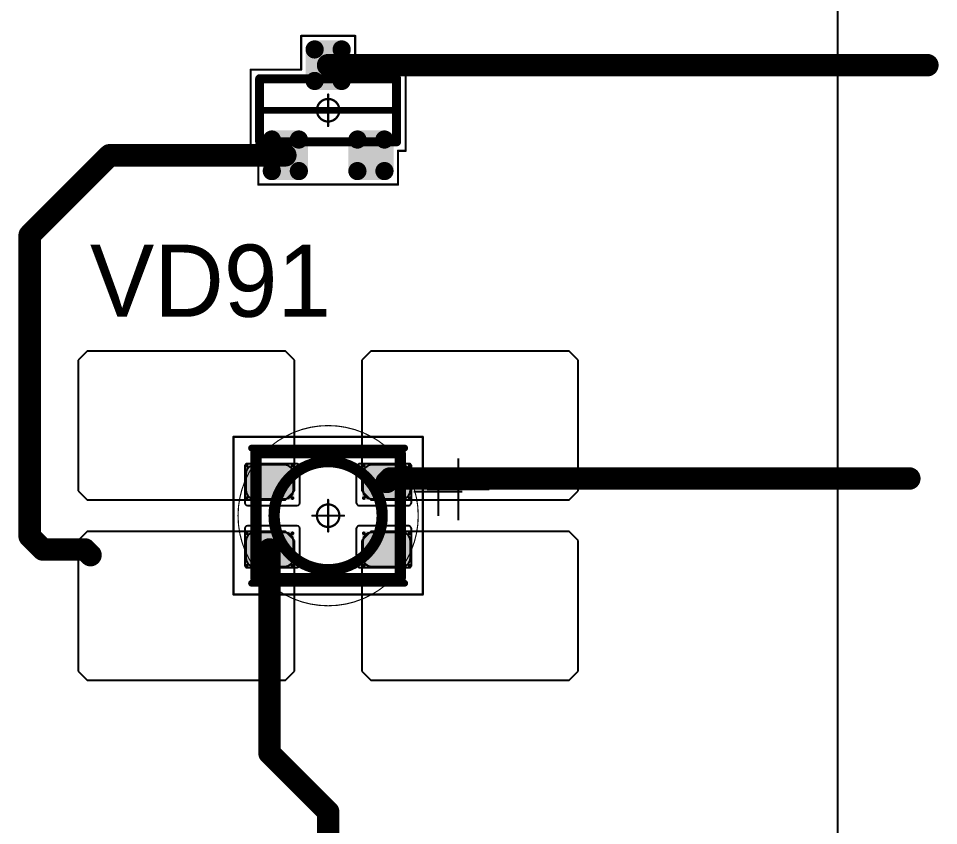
# Model space of a CAD drawing. Header units: millimetres. Extents: x 0 to 400, y 0 to 514.
# Drawn here: x 293.13 to 313.55, y 245.62 to 263.54 of the extents above; entities that cross this region are included whole.
import ezdxf

# ---------------------------------------------------------------- set-up
doc = ezdxf.new("R2010")
doc.units = ezdxf.units.MM
for name, color, linetype in [('Mechanical13', 56, 'Continuous'), ('Mechanical15', 56, 'Continuous'), ('Mechanical2', 216, 'Continuous'), ('TopLayer', 1, 'Continuous'), ('TopOverlay', 2, 'Continuous'), ('TopPaste', 8, 'Continuous'), ('TopSolder', 216, 'Continuous')]:
    doc.layers.add(name, color=color, linetype=linetype)

# ---------------------------------------------------------------- blocks, each defined once
blk = doc.blocks.new('SOT23_91')
at = {"layer": 'Mechanical13', "const_width": 0.2}
for points in [[(-0.7, 1.52), (0.7, 1.52)], [(-0.7, 1.52), (-0.7, -1.52)], [(0.7, 1.52), (0.7, -1.52)], [(-0.7, -1.52), (0.7, -1.52)]]:
    blk.add_lwpolyline(points, dxfattribs=at)
at = {"layer": 'Mechanical13', "const_width": 0.1}
for points in [[(-0.75, 1.52, 1), (-0.65, 1.52, 1)], [(-0.75, 1.52, 1), (-0.65, 1.52, 1)], [(0.65, 1.52, 1), (0.75, 1.52, 1)], [(0.65, 1.52, 1), (0.75, 1.52, 1)], [(-0.75, -1.52, 1), (-0.65, -1.52, 1)], [(-0.75, -1.52, 1), (-0.65, -1.52, 1)], [(0.65, -1.52, 1), (0.75, -1.52, 1)], [(0.65, -1.52, 1), (0.75, -1.52, 1)]]:
    blk.add_lwpolyline(points, format="xyb", close=True, dxfattribs=at)
at = {"layer": 'Mechanical15', "const_width": 0.05}
for points in [[(-0.9, 1.72), (-0.9, 1.55)], [(-0.9, 1.72), (0.9, 1.72)], [(0.9, 1.72), (0.9, 0.6)], [(-1.65, 1.55), (-1.65, -1.55)], [(-1.65, 1.55), (-0.9, 1.55)], [(0.9, 0.6), (1.65, 0.6)], [(1.65, 0.6), (1.65, -0.6)], [(0, 0.35), (0, -0.35)], [(-0.35, 0), (0.35, 0)], [(0.9, -0.6), (1.65, -0.6)], [(0.9, -0.6), (0.9, -1.72)], [(-1.65, -1.55), (-0.9, -1.55)], [(-0.9, -1.55), (-0.9, -1.72)], [(-0.9, -1.72), (0.9, -1.72)]]:
    blk.add_lwpolyline(points, dxfattribs=at)
at = {"layer": 'Mechanical15'}
for points, const_width in [([(-0.913, 1.72, 1), (-0.888, 1.72, 1)], 0.025), ([(-0.913, 1.72, 1), (-0.888, 1.72, 1)], 0.025), ([(0.888, 1.72, 1), (0.913, 1.72, 1)], 0.025), ([(0.888, 1.72, 1), (0.913, 1.72, 1)], 0.025), ([(-1.662, 1.55, 1), (-1.637, 1.55, 1)], 0.025), ([(-1.662, 1.55, 1), (-1.637, 1.55, 1)], 0.025), ([(-0.913, 1.55, 1), (-0.888, 1.55, 1)], 0.025), ([(-0.913, 1.55, 1), (-0.888, 1.55, 1)], 0.025), ([(0.888, 0.6, 1), (0.913, 0.6, 1)], 0.025), ([(0.888, 0.6, 1), (0.913, 0.6, 1)], 0.025), ([(1.637, 0.6, 1), (1.662, 0.6, 1)], 0.025), ([(1.637, 0.6, 1), (1.662, 0.6, 1)], 0.025), ([(0.25, 0, 1), (-0.25, 0, 1)], 0.05), ([(-0.012, 0.35, 1), (0.012, 0.35, 1)], 0.025), ([(-0.362, 0, 1), (-0.337, 0, 1)], 0.025), ([(-0.262, 0, 1), (-0.238, 0, 1)], 0.025), ([(0.238, 0, 1), (0.262, 0, 1)], 0.025), ([(0.337, 0, 1), (0.362, 0, 1)], 0.025), ([(-0.012, -0.35, 1), (0.012, -0.35, 1)], 0.025), ([(0.888, -0.6, 1), (0.913, -0.6, 1)], 0.025), ([(0.888, -0.6, 1), (0.913, -0.6, 1)], 0.025), ([(1.637, -0.6, 1), (1.662, -0.6, 1)], 0.025), ([(1.637, -0.6, 1), (1.662, -0.6, 1)], 0.025), ([(-1.662, -1.55, 1), (-1.637, -1.55, 1)], 0.025), ([(-1.662, -1.55, 1), (-1.637, -1.55, 1)], 0.025), ([(-0.913, -1.55, 1), (-0.888, -1.55, 1)], 0.025), ([(-0.913, -1.55, 1), (-0.888, -1.55, 1)], 0.025), ([(-0.913, -1.72, 1), (-0.888, -1.72, 1)], 0.025), ([(-0.913, -1.72, 1), (-0.888, -1.72, 1)], 0.025), ([(0.888, -1.72, 1), (0.913, -1.72, 1)], 0.025), ([(0.888, -1.72, 1), (0.913, -1.72, 1)], 0.025)]:
    blk.add_lwpolyline(points, format="xyb", close=True, dxfattribs=dict(at, const_width=const_width))
at = {"layer": 'TopLayer', "const_width": 0.1}
for points in [[(-1.4, 1.25, 1), (-1.3, 1.25, 1)], [(-0.7, 1.25, 1), (-0.6, 1.25, 1)], [(-1.4, 0.65, 1), (-1.3, 0.65, 1)], [(-0.7, 0.65, 1), (-0.6, 0.65, 1)], [(0.6, 0.3, 1), (0.7, 0.3, 1)], [(1.3, 0.3, 1), (1.4, 0.3, 1)], [(0.6, -0.3, 1), (0.7, -0.3, 1)], [(1.3, -0.3, 1), (1.4, -0.3, 1)], [(-1.4, -0.65, 1), (-1.3, -0.65, 1)], [(-0.7, -0.65, 1), (-0.6, -0.65, 1)], [(-1.4, -1.25, 1), (-1.3, -1.25, 1)], [(-0.7, -1.25, 1), (-0.6, -1.25, 1)]]:
    blk.add_lwpolyline(points, format="xyb", close=True, dxfattribs=at)
at = {"layer": 'TopLayer'}
for points in [[(-1.45, 1.25), (-1.45, 0.65), (-0.55, 1.25), (-0.55, 0.65)], [(-1.35, 1.35), (-1.35, 0.55), (-0.65, 1.35), (-0.65, 0.55)], [(0.55, 0.3), (0.55, -0.3), (1.45, 0.3), (1.45, -0.3)], [(0.65, 0.4), (0.65, -0.4), (1.35, 0.4), (1.35, -0.4)], [(-1.35, -0.55), (-1.35, -1.35), (-0.65, -0.55), (-0.65, -1.35)], [(-1.45, -0.65), (-1.45, -1.25), (-0.55, -0.65), (-0.55, -1.25)]]:
    blk.add_solid(points, dxfattribs=at)
at = {"layer": 'TopOverlay', "const_width": 0.15}
blk.add_lwpolyline([(0, 1.5), (0, -1.5)], dxfattribs=at)
at = {"layer": 'TopOverlay', "const_width": 0.075}
for points in [[(-0.038, 1.5, 1), (0.038, 1.5, 1)], [(-0.038, -1.5, 1), (0.038, -1.5, 1)]]:
    blk.add_lwpolyline(points, format="xyb", close=True, dxfattribs=at)
at = {"layer": 'TopPaste', "const_width": 0.075}
for points in [[(-1.387, 1.25, 1), (-1.313, 1.25, 1)], [(-0.687, 1.25, 1), (-0.613, 1.25, 1)], [(-1.387, 0.65, 1), (-1.313, 0.65, 1)], [(-0.687, 0.65, 1), (-0.613, 0.65, 1)], [(0.613, 0.3, 1), (0.687, 0.3, 1)], [(1.313, 0.3, 1), (1.387, 0.3, 1)], [(0.613, -0.3, 1), (0.687, -0.3, 1)], [(1.313, -0.3, 1), (1.387, -0.3, 1)], [(-1.387, -0.65, 1), (-1.313, -0.65, 1)], [(-0.687, -0.65, 1), (-0.613, -0.65, 1)], [(-1.387, -1.25, 1), (-1.313, -1.25, 1)], [(-0.687, -1.25, 1), (-0.613, -1.25, 1)]]:
    blk.add_lwpolyline(points, format="xyb", close=True, dxfattribs=at)
at = {"layer": 'TopPaste'}
for points in [[(-1.425, 1.25), (-1.425, 0.65), (-0.575, 1.25), (-0.575, 0.65)], [(-1.35, 1.325), (-1.35, 0.575), (-0.65, 1.325), (-0.65, 0.575)], [(0.575, 0.3), (0.575, -0.3), (1.425, 0.3), (1.425, -0.3)], [(0.65, 0.375), (0.65, -0.375), (1.35, 0.375), (1.35, -0.375)], [(-1.35, -0.575), (-1.35, -1.325), (-0.65, -0.575), (-0.65, -1.325)], [(-1.425, -0.65), (-1.425, -1.25), (-0.575, -0.65), (-0.575, -1.25)]]:
    blk.add_solid(points, dxfattribs=at)
at = {"layer": 'TopSolder', "const_width": 0.202}
for points in [[(-1.451, 1.25, 1), (-1.249, 1.25, 1)], [(-0.751, 1.25, 1), (-0.549, 1.25, 1)], [(-1.451, 0.65, 1), (-1.249, 0.65, 1)], [(-0.751, 0.65, 1), (-0.549, 0.65, 1)], [(0.549, 0.3, 1), (0.751, 0.3, 1)], [(1.249, 0.3, 1), (1.451, 0.3, 1)], [(0.549, -0.3, 1), (0.751, -0.3, 1)], [(1.249, -0.3, 1), (1.451, -0.3, 1)], [(-1.451, -0.65, 1), (-1.249, -0.65, 1)], [(-0.751, -0.65, 1), (-0.549, -0.65, 1)], [(-1.451, -1.25, 1), (-1.249, -1.25, 1)], [(-0.751, -1.25, 1), (-0.549, -1.25, 1)]]:
    blk.add_lwpolyline(points, format="xyb", close=True, dxfattribs=at)
at = {"layer": 'TopSolder'}
for points in [[(-1.35, 1.452), (-1.35, 0.448), (-0.65, 1.452), (-0.65, 0.448)], [(-1.552, 1.25), (-1.552, 0.65), (-0.448, 1.25), (-0.448, 0.65)], [(0.65, 0.502), (0.65, -0.502), (1.35, 0.502), (1.35, -0.502)], [(0.448, 0.3), (0.448, -0.3), (1.552, 0.3), (1.552, -0.3)], [(-1.35, -0.448), (-1.35, -1.452), (-0.65, -0.448), (-0.65, -1.452)], [(-1.552, -0.65), (-1.552, -1.25), (-0.448, -0.65), (-0.448, -1.25)]]:
    blk.add_solid(points, dxfattribs=at)
blk = doc.blocks.new('E65F_264')
at = {"layer": 'Mechanical13'}
for p, q in [((2.441, 1.071), (2.441, 0)), ((1.905, 0.536), (2.976, 0.536))]:
    blk.add_line(p, q, dxfattribs=at)
at = {"layer": 'Mechanical13', "const_width": 0.25}
for points in [[(-1.6, -1.4), (-1.6, 1.4)], [(-1.6, 1.4), (1.6, 1.4)], [(1.6, -1.4), (1.6, 1.4)], [(-1.6, -1.4), (1.6, -1.4)]]:
    blk.add_lwpolyline(points, dxfattribs=at)
at = {"layer": 'Mechanical13'}
for points, const_width in [([(-1.663, 1.4, 1), (-1.538, 1.4, 1)], 0.125), ([(-1.663, 1.4, 1), (-1.538, 1.4, 1)], 0.125), ([(1.537, 1.4, 1), (1.662, 1.4, 1)], 0.125), ([(1.537, 1.4, 1), (1.662, 1.4, 1)], 0.125), ([(1.2, 0, 1), (-1.2, 0, 1)], 0.25), ([(-1.263, 0, 1), (-1.138, 0, 1)], 0.125), ([(1.137, 0, 1), (1.262, 0, 1)], 0.125), ([(-1.663, -1.4, 1), (-1.538, -1.4, 1)], 0.125), ([(-1.663, -1.4, 1), (-1.538, -1.4, 1)], 0.125), ([(1.537, -1.4, 1), (1.662, -1.4, 1)], 0.125), ([(1.537, -1.4, 1), (1.662, -1.4, 1)], 0.125)]:
    blk.add_lwpolyline(points, format="xyb", close=True, dxfattribs=dict(at, const_width=const_width))
at = {"layer": 'Mechanical15', "const_width": 0.05}
for points in [[(-2.1, 1.75), (2.1, 1.75)], [(-2.1, -1.75), (-2.1, 1.75)], [(2.1, -1.75), (2.1, 1.75)], [(0, -0.35), (0, 0.35)], [(0, -0.35), (0, 0.35)], [(-0.35, 0), (0.35, 0)], [(-0.35, 0), (0.35, 0)], [(-2.1, -1.75), (2.1, -1.75)]]:
    blk.add_lwpolyline(points, dxfattribs=at)
at = {"layer": 'Mechanical15'}
for points, const_width in [([(-2.113, 1.75, 1), (-2.088, 1.75, 1)], 0.025), ([(-2.113, 1.75, 1), (-2.088, 1.75, 1)], 0.025), ([(2.087, 1.75, 1), (2.112, 1.75, 1)], 0.025), ([(2.087, 1.75, 1), (2.112, 1.75, 1)], 0.025), ([(0.25, 0, 1), (-0.25, 0, 1)], 0.05), ([(0.25, 0, 1), (-0.25, 0, 1)], 0.05), ([(-0.013, 0.35, 1), (0.012, 0.35, 1)], 0.025), ([(-0.013, 0.35, 1), (0.012, 0.35, 1)], 0.025), ([(-0.363, 0, 1), (-0.338, 0, 1)], 0.025), ([(-0.363, 0, 1), (-0.338, 0, 1)], 0.025), ([(-0.263, 0, 1), (-0.238, 0, 1)], 0.025), ([(-0.263, 0, 1), (-0.238, 0, 1)], 0.025), ([(0.237, 0, 1), (0.262, 0, 1)], 0.025), ([(0.237, 0, 1), (0.262, 0, 1)], 0.025), ([(0.337, 0, 1), (0.362, 0, 1)], 0.025), ([(0.337, 0, 1), (0.362, 0, 1)], 0.025), ([(-0.013, -0.35, 1), (0.012, -0.35, 1)], 0.025), ([(-0.013, -0.35, 1), (0.012, -0.35, 1)], 0.025), ([(-2.113, -1.75, 1), (-2.088, -1.75, 1)], 0.025), ([(-2.113, -1.75, 1), (-2.088, -1.75, 1)], 0.025), ([(2.087, -1.75, 1), (2.112, -1.75, 1)], 0.025), ([(2.087, -1.75, 1), (2.112, -1.75, 1)], 0.025)]:
    blk.add_lwpolyline(points, format="xyb", close=True, dxfattribs=dict(at, const_width=const_width))
at = {"layer": 'TopLayer'}
for p, q in [((-5.35, 3.65), (-5.55, 3.45)), ((-0.95, 3.65), (-5.35, 3.65)), ((-5.35, 3.65), (-5.35, 3.65)), ((-0.75, 3.45), (-0.95, 3.65)), ((0.95, 3.65), (0.75, 3.45)), ((5.35, 3.65), (0.95, 3.65)), ((0.95, 3.65), (0.95, 3.65)), ((5.55, 3.45), (5.35, 3.65)), ((-5.55, 3.45), (-5.55, 3.45)), ((-5.55, 3.45), (-5.55, 0.55)), ((-0.75, 0.55), (-0.75, 3.45)), ((0.75, 3.45), (0.75, 3.45)), ((0.75, 3.45), (0.75, 0.55)), ((5.55, 0.55), (5.55, 3.45)), ((-5.55, 0.55), (-5.35, 0.35)), ((-0.95, 0.35), (-0.75, 0.55)), ((0.75, 0.55), (0.95, 0.35)), ((5.35, 0.35), (5.55, 0.55)), ((-5.35, 0.35), (-0.95, 0.35)), ((0.95, 0.35), (5.35, 0.35)), ((-5.35, -0.35), (-5.55, -0.55)), ((-0.95, -0.35), (-5.35, -0.35)), ((-5.35, -0.35), (-5.35, -0.35)), ((-0.75, -0.55), (-0.95, -0.35)), ((0.95, -0.35), (0.75, -0.55)), ((5.35, -0.35), (0.95, -0.35)), ((0.95, -0.35), (0.95, -0.35)), ((5.55, -0.55), (5.35, -0.35)), ((-5.55, -0.55), (-5.55, -0.55)), ((-5.55, -0.55), (-5.55, -3.45)), ((-0.75, -3.45), (-0.75, -0.55)), ((0.75, -0.55), (0.75, -0.55)), ((0.75, -0.55), (0.75, -3.45)), ((5.55, -3.45), (5.55, -0.55)), ((-5.55, -3.45), (-5.35, -3.65)), ((-0.95, -3.65), (-0.75, -3.45)), ((0.75, -3.45), (0.95, -3.65)), ((5.35, -3.65), (5.55, -3.45)), ((-5.35, -3.65), (-0.95, -3.65)), ((0.95, -3.65), (5.35, -3.65))]:
    blk.add_line(p, q, dxfattribs=at)
at = {"layer": 'TopLayer', "const_width": 0.04}
for points in [[(-1.83, 1.11, 1), (-1.79, 1.11, 1)], [(-0.81, 1.11, 1), (-0.77, 1.11, 1)], [(0.77, 1.11, 1), (0.81, 1.11, 1)], [(1.79, 1.11, 1), (1.83, 1.11, 1)], [(-1.83, 0.39, 1), (-1.79, 0.39, 1)], [(-0.81, 0.39, 1), (-0.77, 0.39, 1)], [(0.77, 0.39, 1), (0.81, 0.39, 1)], [(1.79, 0.39, 1), (1.83, 0.39, 1)], [(-1.83, -0.39, 1), (-1.79, -0.39, 1)], [(-0.81, -0.39, 1), (-0.77, -0.39, 1)], [(0.77, -0.39, 1), (0.81, -0.39, 1)], [(1.79, -0.39, 1), (1.83, -0.39, 1)], [(-1.83, -1.11, 1), (-1.79, -1.11, 1)], [(-0.81, -1.11, 1), (-0.77, -1.11, 1)], [(0.77, -1.11, 1), (0.81, -1.11, 1)], [(1.79, -1.11, 1), (1.83, -1.11, 1)]]:
    blk.add_lwpolyline(points, format="xyb", close=True, dxfattribs=at)
at = {"layer": 'TopLayer'}
for points in [[(-1.85, 1.11), (-1.85, 0.39), (-0.75, 1.11), (-0.75, 0.39)], [(-1.81, 1.15), (-1.81, 0.35), (-0.79, 1.15), (-0.79, 0.35)], [(0.75, 1.11), (0.75, 0.39), (1.85, 1.11), (1.85, 0.39)], [(0.79, 1.15), (0.79, 0.35), (1.81, 1.15), (1.81, 0.35)], [(-1.85, -0.39), (-1.85, -1.11), (-0.75, -0.39), (-0.75, -1.11)], [(-1.81, -0.35), (-1.81, -1.15), (-0.79, -0.35), (-0.79, -1.15)], [(0.75, -0.39), (0.75, -1.11), (1.85, -0.39), (1.85, -1.11)], [(0.79, -0.35), (0.79, -1.15), (1.81, -0.35), (1.81, -1.15)]]:
    blk.add_solid(points, dxfattribs=at)
at = {"layer": 'TopOverlay'}
for p, q in [((2.886, 1.271), (2.886, -0.1)), ((2.2, 0.586), (3.571, 0.586))]:
    blk.add_line(p, q, dxfattribs=at)
at = {"layer": 'TopOverlay', "const_width": 0.15}
for points in [[(-1.7, 1.5), (1.7, 1.5)], [(-1.7, -1.5), (1.7, -1.5)]]:
    blk.add_lwpolyline(points, dxfattribs=at)
at = {"layer": 'TopOverlay', "const_width": 0.075}
for points in [[(-1.738, 1.5, 1), (-1.663, 1.5, 1)], [(1.662, 1.5, 1), (1.737, 1.5, 1)], [(-1.738, -1.5, 1), (-1.663, -1.5, 1)], [(1.662, -1.5, 1), (1.737, -1.5, 1)]]:
    blk.add_lwpolyline(points, format="xyb", close=True, dxfattribs=at)
at = {"layer": 'TopPaste'}
for p, q in [((-1.773, 1.073), (-1.814, 1.011)), ((-1.711, 1.114), (-1.773, 1.073)), ((-1.638, 1.129), (-1.711, 1.114)), ((-0.963, 1.129), (-1.638, 1.129)), ((-0.889, 1.114), (-0.963, 1.129)), ((-0.827, 1.073), (-0.889, 1.114)), ((-0.786, 1.011), (-0.827, 1.073)), ((0.827, 1.073), (0.786, 1.011)), ((0.889, 1.114), (0.827, 1.073)), ((0.962, 1.129), (0.889, 1.114)), ((1.637, 1.129), (0.962, 1.129)), ((1.711, 1.114), (1.637, 1.129)), ((1.773, 1.073), (1.711, 1.114)), ((1.814, 1.011), (1.773, 1.073)), ((-1.814, 1.011), (-1.829, 0.938)), ((-1.829, 0.938), (-1.829, 0.563)), ((-0.771, 0.938), (-0.786, 1.011)), ((-0.771, 0.563), (-0.771, 0.938)), ((0.786, 1.011), (0.771, 0.938)), ((0.771, 0.938), (0.771, 0.563)), ((1.829, 0.938), (1.814, 1.011)), ((1.829, 0.563), (1.829, 0.938)), ((-1.829, 0.563), (-1.814, 0.489)), ((-1.814, 0.489), (-1.773, 0.427)), ((-1.773, 0.427), (-1.711, 0.386)), ((-0.889, 0.386), (-0.827, 0.427)), ((-0.827, 0.427), (-0.786, 0.489)), ((-0.786, 0.489), (-0.771, 0.563)), ((0.771, 0.563), (0.786, 0.489)), ((0.786, 0.489), (0.827, 0.427)), ((0.827, 0.427), (0.889, 0.386)), ((1.711, 0.386), (1.773, 0.427)), ((1.773, 0.427), (1.814, 0.489)), ((1.814, 0.489), (1.829, 0.563)), ((-1.711, 0.386), (-1.638, 0.371)), ((-1.638, 0.371), (-0.963, 0.371)), ((-0.963, 0.371), (-0.889, 0.386)), ((0.889, 0.386), (0.962, 0.371)), ((0.962, 0.371), (1.637, 0.371)), ((1.637, 0.371), (1.711, 0.386)), ((-1.711, -0.386), (-1.773, -0.427)), ((-1.638, -0.371), (-1.711, -0.386)), ((-0.963, -0.371), (-1.638, -0.371)), ((-0.889, -0.386), (-0.963, -0.371)), ((-0.827, -0.427), (-0.889, -0.386)), ((0.889, -0.386), (0.827, -0.427)), ((0.962, -0.371), (0.889, -0.386)), ((1.637, -0.371), (0.962, -0.371)), ((1.711, -0.386), (1.637, -0.371)), ((1.773, -0.427), (1.711, -0.386)), ((-1.814, -0.489), (-1.829, -0.563)), ((-1.829, -0.563), (-1.829, -0.938)), ((-1.773, -0.427), (-1.814, -0.489)), ((-0.786, -0.489), (-0.827, -0.427)), ((-0.771, -0.563), (-0.786, -0.489)), ((-0.771, -0.938), (-0.771, -0.563)), ((0.786, -0.489), (0.771, -0.563)), ((0.771, -0.563), (0.771, -0.938)), ((0.827, -0.427), (0.786, -0.489)), ((1.814, -0.489), (1.773, -0.427)), ((1.829, -0.563), (1.814, -0.489)), ((1.829, -0.938), (1.829, -0.563)), ((-1.829, -0.938), (-1.814, -1.011)), ((-1.814, -1.011), (-1.773, -1.073)), ((-0.827, -1.073), (-0.786, -1.011)), ((-0.786, -1.011), (-0.771, -0.938)), ((0.771, -0.938), (0.786, -1.011)), ((0.786, -1.011), (0.827, -1.073)), ((1.773, -1.073), (1.814, -1.011)), ((1.814, -1.011), (1.829, -0.938)), ((-1.773, -1.073), (-1.711, -1.114)), ((-1.711, -1.114), (-1.638, -1.129)), ((-1.638, -1.129), (-0.963, -1.129)), ((-0.963, -1.129), (-0.889, -1.114)), ((-0.889, -1.114), (-0.827, -1.073)), ((0.827, -1.073), (0.889, -1.114)), ((0.889, -1.114), (0.962, -1.129)), ((0.962, -1.129), (1.637, -1.129)), ((1.637, -1.129), (1.711, -1.114)), ((1.711, -1.114), (1.773, -1.073))]:
    blk.add_line(p, q, dxfattribs=at)
at = {"layer": 'TopSolder'}
for p, q in [((-1.842, 1.129), (-1.85, 1.111)), ((-1.85, 1.111), (-1.85, 1.101)), ((-1.85, 1.101), (-1.85, 1.101)), ((-1.85, 1.101), (-1.85, 0.301)), ((-1.828, 1.143), (-1.842, 1.129)), ((-1.81, 1.151), (-1.828, 1.143)), ((-1.8, 1.151), (-1.81, 1.151)), ((-0.7, 1.151), (-1.8, 1.151)), ((-0.685, 1.151), (-0.7, 1.151)), ((-0.7, 1.151), (-0.7, 1.151)), ((-0.658, 1.139), (-0.685, 1.151)), ((-0.636, 1.118), (-0.658, 1.139)), ((-0.625, 1.09), (-0.636, 1.118)), ((-0.625, 1.076), (-0.625, 1.09)), ((-0.625, 0.301), (-0.625, 1.076)), ((0.636, 1.118), (0.625, 1.09)), ((0.625, 1.09), (0.625, 1.076)), ((0.625, 1.076), (0.625, 1.076)), ((0.625, 1.076), (0.625, 0.301)), ((0.657, 1.139), (0.636, 1.118)), ((0.685, 1.151), (0.657, 1.139)), ((0.7, 1.151), (0.685, 1.151)), ((1.8, 1.151), (0.7, 1.151)), ((1.81, 1.151), (1.8, 1.151)), ((1.8, 1.151), (1.8, 1.151)), ((1.828, 1.143), (1.81, 1.151)), ((1.842, 1.129), (1.828, 1.143)), ((1.85, 1.111), (1.842, 1.129)), ((1.85, 1.101), (1.85, 1.111)), ((1.85, 0.301), (1.85, 1.101)), ((-1.85, 0.301), (-1.85, 0.286)), ((-1.85, 0.286), (-1.839, 0.258)), ((-1.839, 0.258), (-1.818, 0.237)), ((-1.818, 0.237), (-1.79, 0.226)), ((-1.79, 0.226), (-1.775, 0.226)), ((-1.775, 0.226), (-1.775, 0.226)), ((-1.775, 0.226), (-0.7, 0.226)), ((-0.7, 0.226), (-0.685, 0.226)), ((-0.685, 0.226), (-0.658, 0.237)), ((-0.658, 0.237), (-0.636, 0.258)), ((-0.636, 0.258), (-0.625, 0.286)), ((-0.625, 0.286), (-0.625, 0.301)), ((-0.625, 0.301), (-0.625, 0.301)), ((0.625, 0.301), (0.625, 0.286)), ((0.625, 0.286), (0.636, 0.258)), ((0.636, 0.258), (0.657, 0.237)), ((0.657, 0.237), (0.685, 0.226)), ((0.685, 0.226), (0.7, 0.226)), ((0.7, 0.226), (0.7, 0.226)), ((0.7, 0.226), (1.775, 0.226)), ((1.775, 0.226), (1.79, 0.226)), ((1.79, 0.226), (1.817, 0.237)), ((1.817, 0.237), (1.839, 0.258)), ((1.839, 0.258), (1.85, 0.286)), ((1.85, 0.286), (1.85, 0.301)), ((1.85, 0.301), (1.85, 0.301)), ((-1.839, -0.257), (-1.85, -0.285)), ((-1.85, -0.285), (-1.85, -0.299)), ((-1.85, -0.299), (-1.85, -0.299)), ((-1.85, -0.299), (-1.85, -1.099)), ((-1.818, -0.236), (-1.839, -0.257)), ((-1.79, -0.224), (-1.818, -0.236)), ((-1.775, -0.224), (-1.79, -0.224)), ((-0.7, -0.224), (-1.775, -0.224)), ((-0.685, -0.224), (-0.7, -0.224)), ((-0.7, -0.224), (-0.7, -0.224)), ((-0.658, -0.236), (-0.685, -0.224)), ((-0.636, -0.257), (-0.658, -0.236)), ((-0.625, -0.285), (-0.636, -0.257)), ((-0.625, -0.299), (-0.625, -0.285)), ((-0.625, -1.074), (-0.625, -0.299)), ((0.636, -0.257), (0.625, -0.285)), ((0.625, -0.285), (0.625, -0.299)), ((0.625, -0.299), (0.625, -0.299)), ((0.625, -0.299), (0.625, -1.074)), ((0.657, -0.236), (0.636, -0.257)), ((0.685, -0.224), (0.657, -0.236)), ((0.7, -0.224), (0.685, -0.224)), ((1.775, -0.224), (0.7, -0.224)), ((1.79, -0.224), (1.775, -0.224)), ((1.775, -0.224), (1.775, -0.224)), ((1.817, -0.236), (1.79, -0.224)), ((1.839, -0.257), (1.817, -0.236)), ((1.85, -0.285), (1.839, -0.257)), ((1.85, -0.299), (1.85, -0.285)), ((1.85, -1.099), (1.85, -0.299)), ((-1.85, -1.099), (-1.85, -1.109)), ((-1.85, -1.109), (-1.842, -1.128)), ((-1.842, -1.128), (-1.828, -1.142)), ((-1.828, -1.142), (-1.81, -1.149)), ((-1.81, -1.149), (-1.8, -1.149)), ((-1.8, -1.149), (-0.7, -1.149)), ((-1.8, -1.149), (-1.8, -1.149)), ((-0.7, -1.149), (-0.685, -1.149)), ((-0.685, -1.149), (-0.658, -1.138)), ((-0.658, -1.138), (-0.636, -1.117)), ((-0.636, -1.117), (-0.625, -1.089)), ((-0.625, -1.089), (-0.625, -1.074)), ((-0.625, -1.074), (-0.625, -1.074)), ((0.625, -1.074), (0.625, -1.089)), ((0.625, -1.089), (0.636, -1.117)), ((0.636, -1.117), (0.657, -1.138)), ((0.657, -1.138), (0.685, -1.149)), ((0.685, -1.149), (0.7, -1.149)), ((0.7, -1.149), (1.8, -1.149)), ((0.7, -1.149), (0.7, -1.149)), ((1.8, -1.149), (1.81, -1.149)), ((1.81, -1.149), (1.828, -1.142)), ((1.828, -1.142), (1.842, -1.128)), ((1.842, -1.128), (1.85, -1.109)), ((1.85, -1.109), (1.85, -1.099)), ((1.85, -1.099), (1.85, -1.099))]:
    blk.add_line(p, q, dxfattribs=at)

msp = doc.modelspace()

# ---------------------------------------------------------------- linework, layer by layer
at = {"layer": 'Mechanical2'}
for points, const_width in [([(302, 252.5, 1), (298, 252.5, 1)], 0.0254), ([(300, 254.5, 1), (300, 254.5, 1)], 0.0005), ([(297.994, 252.5, 1), (298.006, 252.5, 1)], 0.0127), ([(298, 252.5, 1), (298, 252.5, 1)], 0.0005), ([(301.994, 252.5, 1), (302.006, 252.5, 1)], 0.0127), ([(302, 252.5, 1), (302, 252.5, 1)], 0.0005), ([(300, 250.5, 1), (300, 250.5, 1)], 0.0005)]:
    msp.add_lwpolyline(points, format="xyb", close=True, dxfattribs=dict(at, const_width=const_width))
at = {"layer": 'Mechanical2', "const_width": 0.001}
for points in [[(300, 250.5), (300, 254.5)], [(298, 252.5), (302, 252.5)]]:
    msp.add_lwpolyline(points, dxfattribs=at)
at = {"layer": 'TopLayer'}
msp.add_line((311.312, 142.85), (311.312, 455.236), dxfattribs=at)
at = {"layer": 'TopLayer', "const_width": 0.5}
for points in [[(300, 262.5), (313.3, 262.5)], [(293.375, 258.725), (295.15, 260.5)], [(295.15, 260.5), (299.05, 260.5)], [(293.375, 252.043), (293.375, 258.725)], [(301.3, 253.25), (301.375, 253.325)], [(301.375, 253.325), (312.9, 253.325)], [(293.375, 252.043), (293.668, 251.75)], [(293.668, 251.75), (294.6, 251.75)], [(294.6, 251.75), (294.725, 251.625)], [(298.7, 247.225), (298.7, 251.75)], [(298.7, 247.225), (300, 245.925)], [(300, 242.5), (300, 245.925)]]:
    msp.add_lwpolyline(points, dxfattribs=at)
at = {"layer": 'TopLayer', "const_width": 0.25}
for points in [[(299.875, 262.5, 1), (300.125, 262.5, 1)], [(313.175, 262.5, 1), (313.425, 262.5, 1)], [(295.025, 260.5, 1), (295.275, 260.5, 1)], [(295.025, 260.5, 1), (295.275, 260.5, 1)], [(298.925, 260.5, 1), (299.175, 260.5, 1)], [(293.25, 258.725, 1), (293.5, 258.725, 1)], [(293.25, 258.725, 1), (293.5, 258.725, 1)], [(301.175, 253.25, 1), (301.425, 253.25, 1)], [(301.25, 253.325, 1), (301.5, 253.325, 1)], [(301.25, 253.325, 1), (301.5, 253.325, 1)], [(312.775, 253.325, 1), (313.025, 253.325, 1)], [(293.25, 252.043, 1), (293.5, 252.043, 1)], [(293.25, 252.043, 1), (293.5, 252.043, 1)], [(293.543, 251.75, 1), (293.793, 251.75, 1)], [(293.543, 251.75, 1), (293.793, 251.75, 1)], [(294.475, 251.75, 1), (294.725, 251.75, 1)], [(294.475, 251.75, 1), (294.725, 251.75, 1)], [(294.6, 251.625, 1), (294.85, 251.625, 1)], [(298.575, 251.75, 1), (298.825, 251.75, 1)], [(298.575, 247.225, 1), (298.825, 247.225, 1)], [(298.575, 247.225, 1), (298.825, 247.225, 1)], [(299.875, 245.925, 1), (300.125, 245.925, 1)], [(299.875, 245.925, 1), (300.125, 245.925, 1)]]:
    msp.add_lwpolyline(points, format="xyb", close=True, dxfattribs=at)

# ---------------------------------------------------------------- block references
for name, p, rotation in [('SOT23_91', (300, 261.5), 90), ('E65F_264', (300, 252.5), 360)]:
    msp.add_blockref(name, p, dxfattribs=dict(rotation=rotation))

# ---------------------------------------------------------------- texts
at = {"layer": 'TopOverlay'}
msp.add_text('VD91', height=1.6, dxfattribs=at).set_placement((294.713, 256.916))

doc.saveas('drawing.dxf')
